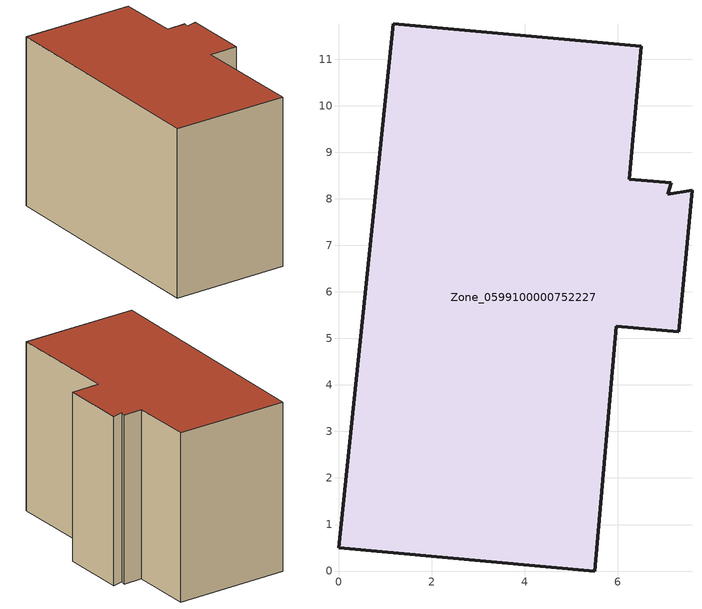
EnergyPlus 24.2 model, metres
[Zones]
Zone_0599100000752227
 floor ground (C_G): 7.6,8.18 7.31,5.14 5.97,5.26 5.5,0 0,0.5 1.18,11.76 6.51,11.28 6.25,8.42 7.16,8.34 7.08,8.1 z0
 wall outside (C_F): 6.51,11.28 1.18,11.76 0,0.5 5.5,0 5.97,5.26 7.31,5.14 7.6,8.18 7.08,8.1 7.16,8.34 6.25,8.42 6.51,11.28 z0:7.96
 roof outside (C_R): 7.16,8.34 6.25,8.42 6.51,11.28 1.18,11.76 0,0.5 5.5,0 5.97,5.26 7.31,5.14 7.6,8.18 7.08,8.1 z7.96
[BUILDING]
Pand.0599100000752227: North Axis=0; Terrain=City; Loads Convergence Tolerance Value=0.04; Temperature Convergence Tolerance Value=0.4; Solar Distribution=FullExterior; Maximum Number of Warmup Days=25; Minimum Number of Warmup Days=1
[Site:Location]
Rotterdam.The.Hague.AP_ZH_NLD Design_Conditions: Latitude=51.96; Longitude=4.45; Time Zone=1; Elevation=-4.5
[SITE:GROUNDTEMPERATURE:BUILDINGSURFACE]
18, 18, 18, 18, 18, 18, 18, 18, 18, 18, 18, 18
[MATERIAL] Thermal Absorptance=0.9; Solar Absorptance=0.7; Visible Absorptance=0.7
Name | Roughness | Thickness | Conductivity | Density | Specific Heat
G.TC.2006-2014 | MediumSmooth | 0.15 | 0.06 | 540 | 1210
F.TC.2006-2014 | Rough | 0.3 | 0.12 | 1920 | 840
R.TC.2006-2014 | MediumRough | 0.2 | 0.08 | 1500 | 1000
[CONSTRUCTION]
C_G: G.TC.2006-2014
C_F: F.TC.2006-2014
C_R: R.TC.2006-2014
[ZONE]
Zone_0599100000752227: Type=1; Multiplier=1; Ceiling Height=Autocalculate; Volume=Autocalculate; Floor Area=autocalculate; Part of Total Floor Area=Yes
[ZONEINFILTRATION:DESIGNFLOWRATE]
Infil_Zone_0599100000752227: Zone or ZoneList or Space or SpaceList=Zone_0599100000752227; Schedule=AlwaysOn; Design Flow Rate Calculation Method=Flow/Area; Flow Rate per Floor Area=0.0015; Constant Term Coefficient=1; Temperature Term Coefficient=0; Velocity Term Coefficient=0; Velocity Squared Term Coefficient=0
[HVACTEMPLATE:ZONE:IDEALLOADSAIRSYSTEM]
Zone_0599100000752227: Maximum Heating Supply Air Temperature=50; Minimum Cooling Supply Air Temperature=13; Maximum Heating Supply Air Humidity Ratio=0.0156; Minimum Cooling Supply Air Humidity Ratio=0.0077; Heating Limit=NoLimit; Cooling Limit=NoLimit; Dehumidification Control Type=ConstantSensibleHeatRatio; Cooling Sensible Heat Ratio=0.7; Dehumidification Setpoint=60; Humidification Control Type=None; Humidification Setpoint=30; Outdoor Air Method=None; Outdoor Air Flow Rate per Person=0.00944; Outdoor Air Flow Rate per Zone Floor Area=0; Outdoor Air Flow Rate per Zone=0; Demand Controlled Ventilation Type=None; Outdoor Air Economizer Type=NoEconomizer; Heat Recovery Type=None; Sensible Heat Recovery Effectiveness=0.7; Latent Heat Recovery Effectiveness=0.65
[ZONECONTROL:THERMOSTAT]
ThermostatControl_Zone_0599100000752227: Zone or ZoneList=Zone_0599100000752227; Control Type Schedule=DualSetpointControlType; Control 1=Thermostat_Zone_0599100000752227; Temperature Difference Between Cutout And Setpoint=0
[THERMOSTATSETPOINT:DUALSETPOINT]
Thermostat_Zone_0599100000752227: Heating Setpoint Temperature Schedule=HeatingSetpoint_Zone_0599100000752227; Cooling Setpoint Temperature Schedule=CoolingSetpoint_Zone_0599100000752227
[SCHEDULE:COMPACT]
HeatingSetpoint_Zone_0599100000752227: Through: 12/31, For: AllDays, Until: 24:00, 21
CoolingSetpoint_Zone_0599100000752227: Through: 12/31, For: AllDays, Until: 24:00, 24
DualSetpointControlType: Through: 12/31, For: AllDays, Until: 24:00, 4
AlwaysOn: Through: 12/31, For: AllDays, Until: 24:00, 1
